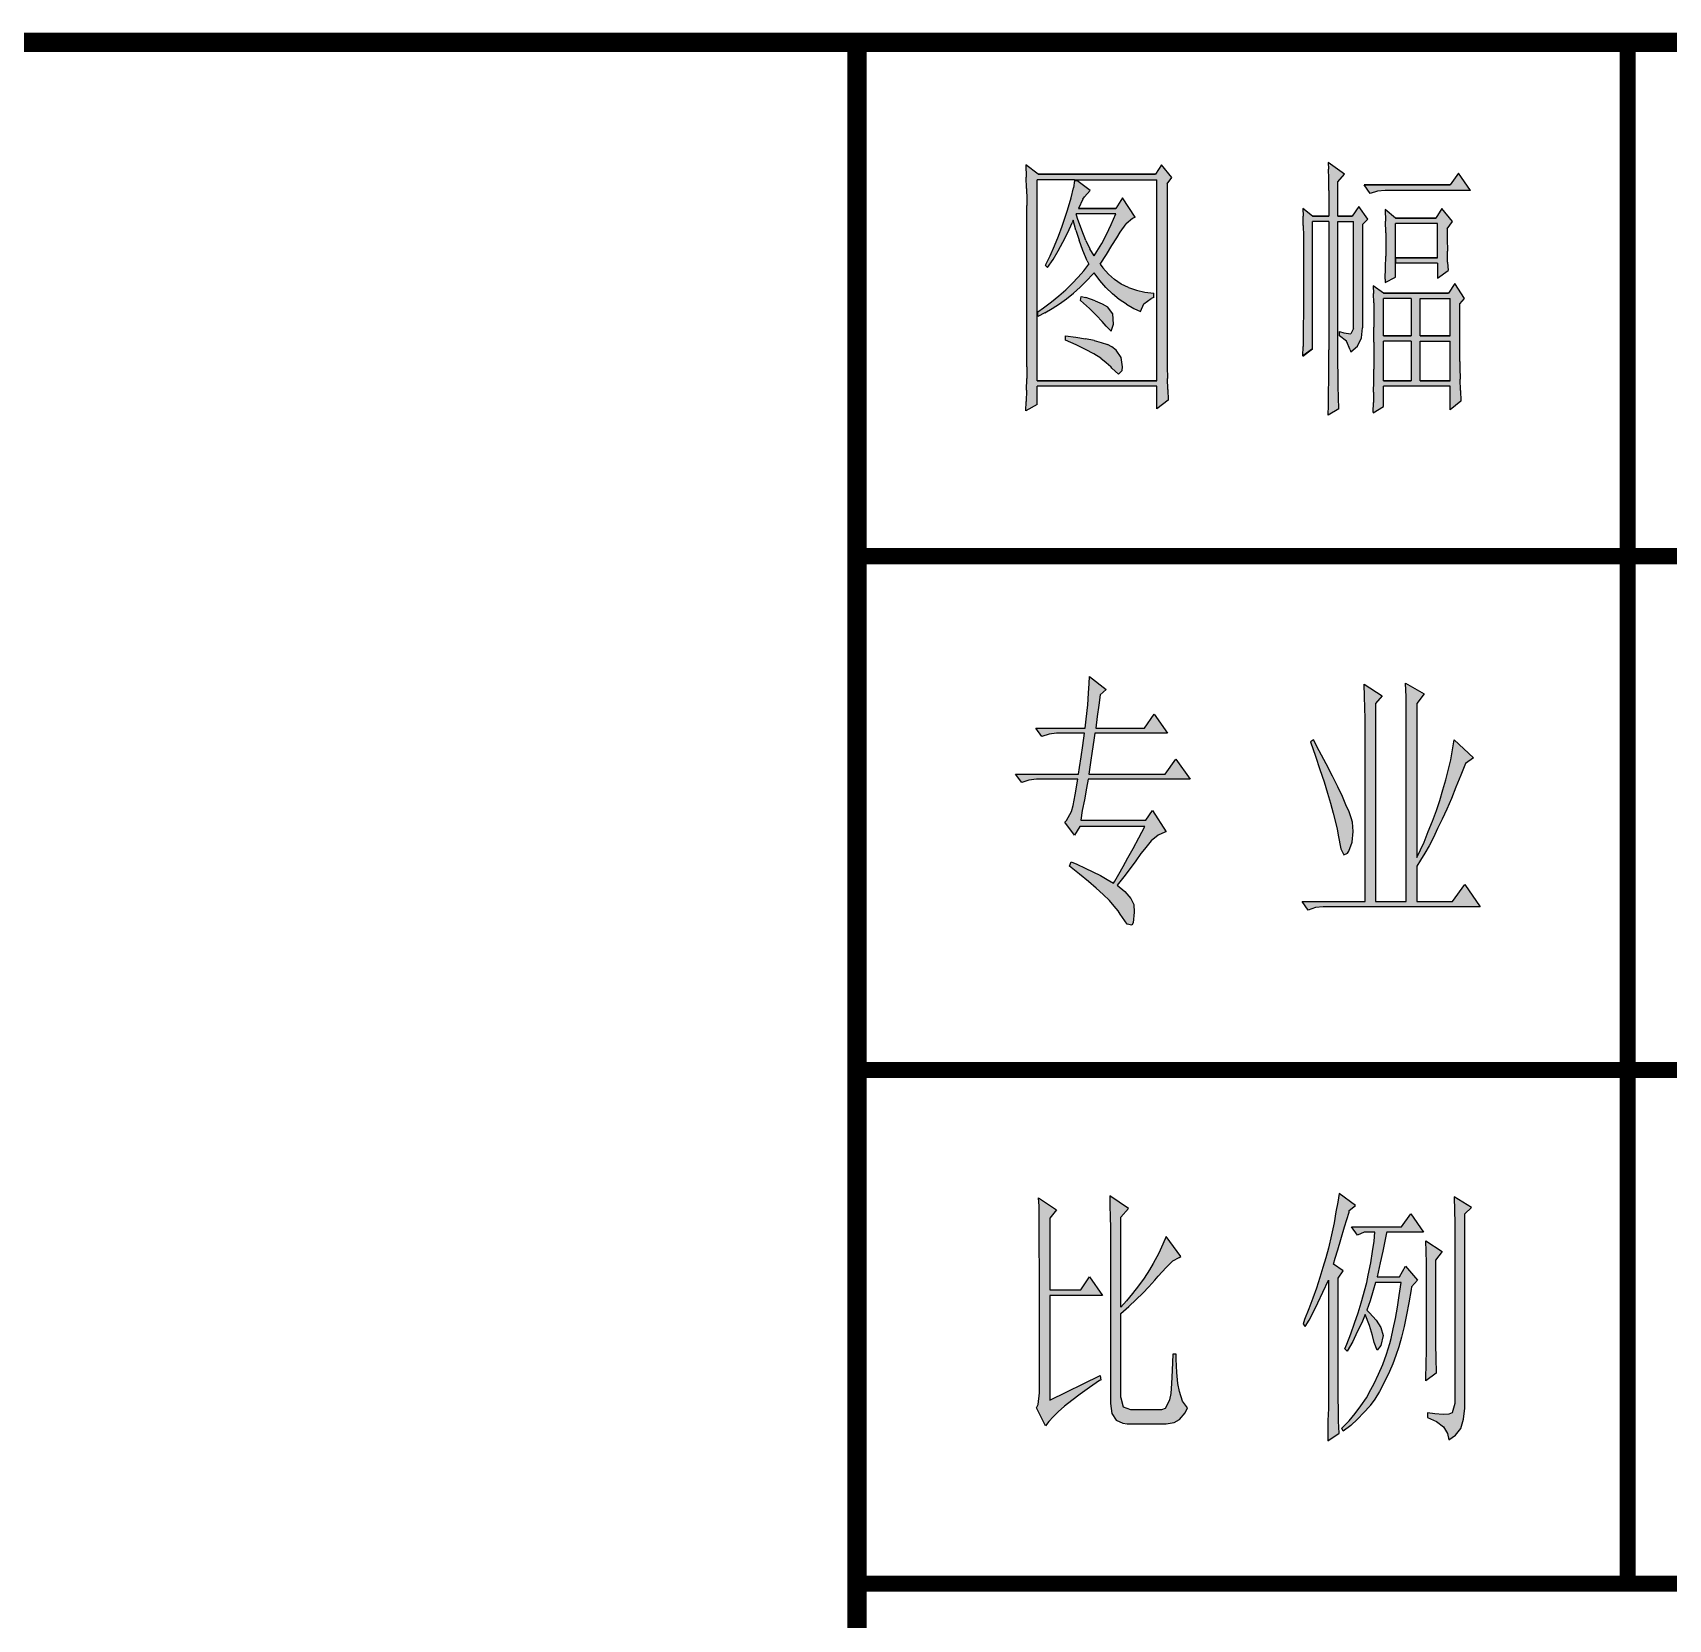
# Model space of a CAD drawing. Extents: x 207383 to 323108, y -93974 to -64274.
# Drawn here: x 246891 to 248164, y -93101 to -91866 of the extents above; entities that cross this region are included whole.
import ezdxf

# ---------------------------------------------------------------- set-up
doc = ezdxf.new("R2010")
doc.units = 0
doc.layers.get('0').update_dxf_attribs({"linetype": 'CONTINUOUS'})
doc.layers.add('1', color=7, linetype='CONTINUOUS')

msp = doc.modelspace()

# ---------------------------------------------------------------- hatches: boundary and pattern name
at = {"layer": '1'}
h = msp.add_hatch(color=2, dxfattribs=at)
h.paths.add_polyline_path([(247774.2, -91983.7), (247777.8, -91978.7), (247769.6, -91968.7), (247764.9, -91976.2), (247673.5, -91976.2), (247664.1, -91968.7), (247664.4, -91978.3), (247664.6, -91987.3), (247664.7, -91995.8), (247664.7, -92000.4), (247664.7, -92126.2), (247664.7, -92135.2), (247664.5, -92144.2), (247664.3, -92153), (247664.1, -92160.4), (247672.8, -92155.4), (247672.8, -92141.2), (247766.1, -92141.2), (247766.1, -92158.7), (247774.8, -92152), (247774.5, -92143.8), (247774.3, -92135.1), (247774.2, -92125.7), (247774.2, -92122)])
h.paths.add_polyline_path([(247672.8, -91980.4), (247702, -91980.4), (247766.1, -91980.4), (247766.1, -92137), (247672.8, -92137), (247672.8, -92087)], flags=16)
h.paths.add_polyline_path([(247677.9, -92080.1), (247684.1, -92075.5), (247689.8, -92070.9), (247695.2, -92066.1), (247700.2, -92061.2), (247704.8, -92056.3), (247709.1, -92051.3), (247713.1, -92046.2), (247711.8, -92043.5), (247708.4, -92035.5), (247705.5, -92027.6), (247702.9, -92019.7), (247700.8, -92012), (247700, -92013.9), (247696.6, -92021.6), (247692.9, -92028.9), (247689.1, -92035.9), (247685.2, -92042.5), (247681, -92048.7), (247679.2, -92047.1), (247679.3, -92046.9), (247682.9, -92039.6), (247686.3, -92032), (247689.4, -92024.4), (247692.3, -92016.6), (247695, -92008.7), (247696.4, -92004.2), (247699.3, -91994.6), (247701.1, -91986.6), (247701.9, -91980.9), (247703.8, -91980.9), (247714.2, -91988.7), (247709.6, -91993.7), (247708.3, -91995.6), (247704.9, -92002.9), (247734, -92002.9), (247739.3, -91994.5), (247749.2, -92009.6), (247747.2, -92010.5), (247742.2, -92014.7), (247737.5, -92021.2), (247735, -92025.6), (247731.1, -92031.7), (247726.8, -92038.6), (247721.8, -92046.2), (247724, -92049.1), (247728.3, -92053.9), (247733.1, -92058.1), (247738.3, -92061.6), (247744, -92064.4), (247750.2, -92066.5), (247756.7, -92067.9), (247763.8, -92068.7), (247763.8, -92072), (247761.5, -92073), (247755.8, -92077.1), (247753.3, -92082.9), (247748, -92080.6), (247742.3, -92077.3), (247736.8, -92073.6), (247731.5, -92069.2), (247726.4, -92064.3), (247721.7, -92058.9), (247717.2, -92052.9), (247716.3, -92053.9), (247711.3, -92059.1), (247706.3, -92064.1), (247701.1, -92068.7), (247695.7, -92073.1), (247690.2, -92077), (247684.5, -92080.7), (247678.8, -92084), (247673.3, -92086.8), (247673.3, -92083.3)], flags=0)
h.paths.add_polyline_path([(247706.6, -92074.5), (247707.2, -92071.2), (247710.8, -92072.2), (247717.9, -92074.7), (247723.5, -92077.1), (247727.6, -92079.5), (247731.7, -92084.8), (247732.3, -92092.9), (247730.4, -92098.2), (247726.5, -92094.5), (247723.5, -92090.7), (247719.1, -92086), (247713.5, -92080.6)], flags=0)
h.paths.add_polyline_path([(247695, -92102), (247702.9, -92103.1), (247710.5, -92104.4), (247717.2, -92105.7), (247722.8, -92107.2), (247727.5, -92108.7), (247731.1, -92110.4), (247734.3, -92113), (247738.3, -92118.9), (247739.3, -92126.2), (247739, -92129), (247736.3, -92131.8), (247731.1, -92127.1), (247730.1, -92125.8), (247726.7, -92122.7), (247722.3, -92119.4), (247716.9, -92116), (247710.6, -92112.5), (247703.3, -92109), (247695, -92105.4)], flags=0)
h.paths.add_polyline_path([(247717.2, -92039.6), (247713.9, -92034.3), (247710.7, -92027.7), (247707.5, -92019.7), (247704.2, -92010.5), (247703.2, -92007), (247734, -92007), (247730.4, -92015.4), (247726.8, -92023.1), (247723.1, -92030), (247719.4, -92036.3)], flags=0)
h = msp.add_hatch(color=2, dxfattribs=at)
h.paths.add_polyline_path([(247907.1, -91982), (247912.3, -91976.2), (247899.5, -91967), (247899.7, -91972.3), (247899.9, -91979.5), (247900, -91988.7), (247900.1, -91999.9), (247900.1, -92008.7), (247887.3, -92008.7), (247879.7, -92002.9), (247879.9, -92008.8), (247880, -92016), (247880.2, -92024.3), (247880.3, -92033.8), (247880.3, -92044.6), (247880.3, -92055.4), (247880.3, -92065.8), (247880.3, -92075.7), (247880.2, -92085.1), (247880.1, -92094), (247880, -92102.4), (247879.9, -92110.3), (247879.7, -92117.6), (247887.3, -92112), (247887.3, -92012.9), (247900.1, -92012.9), (247900.1, -92112.9), (247900.1, -92120), (247900, -92127.8), (247899.9, -92136.4), (247899.8, -92145.8), (247899.7, -92155.9), (247899.5, -92163.7), (247907.7, -92158.7), (247907.5, -92150), (247907.3, -92141.1), (247907.2, -92132.2), (247907.1, -92123.3), (247907.1, -92116.2), (247907.1, -92012.9), (247919.3, -92012.9), (247919.3, -92096.2), (247917, -92100.4), (247911.7, -92099.5), (247908.3, -92098.7), (247908.3, -92102), (247913.8, -92106.2), (247916.7, -92112.8), (247917, -92114.5), (247922.4, -92109.9), (247925.5, -92103.5), (247926.3, -92095.6), (247926.3, -92015.4), (247930.4, -92011.2), (247923.4, -92001.2), (247918.2, -92008.7), (247907.1, -92008.7)])
h.paths.add_polyline_path([(248000.9, -91975.4), (247994.5, -91984.5), (247927.5, -91984.5), (247932.2, -91991.2), (247938, -91989.3), (247943.8, -91988.7), (248010.2, -91988.7)])
h.paths.add_polyline_path([(247952, -92014.5), (247984.6, -92014.5), (247984.6, -92041.2), (247952, -92041.2), (247952, -92045.4), (247984.6, -92045.4), (247984.6, -92057), (247992.8, -92051.2), (247992.5, -92044.5), (247992.3, -92036.1), (247992.2, -92026.1), (247992.2, -92018.7), (247996.2, -92012.9), (247988.1, -92002.9), (247983.4, -92010.4), (247952, -92010.4), (247943.8, -92003.7), (247944.1, -92012.8), (247944.3, -92021.7), (247944.4, -92030.4), (247944.4, -92031.2), (247944.4, -92039.9), (247944.2, -92048.8), (247943.9, -92057.8), (247943.8, -92060.4), (247952, -92056.2), (247952, -92045.4), (247952, -92041.2)])
h.paths.add_polyline_path([(248002.1, -92077), (248005.6, -92072.8), (247998, -92061.2), (247993.3, -92068.7), (247942.6, -92068.7), (247934.5, -92062.9), (247934.7, -92068.9), (247934.9, -92076.3), (247935, -92085.1), (247935, -92095.3), (247935.1, -92107), (247935.1, -92107.9), (247935.1, -92118.3), (247935, -92128), (247934.9, -92137.2), (247934.8, -92145.8), (247934.7, -92153.9), (247934.5, -92161.4), (247934.5, -92162), (247942.6, -92157.1), (247942.6, -92141.2), (247994.5, -92141.2), (247994.5, -92159.5), (248002.7, -92152.9), (248002.4, -92144.5), (248002.2, -92135.7), (248002.1, -92126.5), (248002.1, -92122)])
h.paths.add_polyline_path([(247942.6, -92072.8), (247964.2, -92072.8), (247964.2, -92102), (247942.6, -92102)], flags=16)
h.paths.add_polyline_path([(247942.6, -92106.2), (247964.2, -92106.2), (247964.2, -92137), (247942.6, -92137)], flags=16)
h.paths.add_polyline_path([(247971.2, -92072.8), (247994.5, -92072.8), (247994.5, -92102), (247971.2, -92102)], flags=16)
h.paths.add_polyline_path([(247971.2, -92106.2), (247994.5, -92106.2), (247994.5, -92137), (247971.2, -92137)], flags=16)
h = msp.add_hatch(color=2, dxfattribs=at)
h.paths.add_polyline_path([(247709.6, -92463.3), (247711.3, -92454.1), (247712.5, -92447.2), (247791.9, -92447.2), (247780.8, -92431.6), (247772.5, -92443.2), (247713.2, -92443.2), (247714.4, -92434.2), (247715.8, -92425.4), (247717, -92416.8), (247717.7, -92411.4), (247774.4, -92411.4), (247763.9, -92396.5), (247756.3, -92407.4), (247718.4, -92407.4), (247719.6, -92398.3), (247720.8, -92389.6), (247721.9, -92381.5), (247726.5, -92377.2), (247713.6, -92367.3), (247713.4, -92372.7), (247712.9, -92380.1), (247712.2, -92389.3), (247711, -92400.5), (247710.1, -92407.4), (247671.7, -92407.4), (247676.4, -92414), (247682.1, -92412.1), (247688, -92411.4), (247709.6, -92411.4), (247708.4, -92420.9), (247707, -92429.7), (247705.8, -92438), (247704.9, -92443.2), (247656, -92443.2), (247660.8, -92449.8), (247666.4, -92447.9), (247672.4, -92447.2), (247704.4, -92447.2), (247702.5, -92459.3), (247700.8, -92467.6), (247699.7, -92472.3), (247695.6, -92479.2), (247694.4, -92480.6), (247702, -92490.6), (247706.1, -92484), (247756.8, -92484), (247752.1, -92492.7), (247747.6, -92501), (247743.5, -92508.4), (247739.7, -92515), (247736.4, -92521.2), (247733.3, -92526.4), (247732.4, -92528.1), (247727.4, -92525.2), (247722.2, -92522.2), (247710.3, -92516.5), (247703.7, -92513.4), (247699.2, -92511.5), (247698, -92514.8), (247705.8, -92521), (247712.7, -92526.7), (247718.9, -92531.9), (247724.3, -92536.9), (247729.1, -92541.6), (247732.9, -92545.9), (247735.9, -92549.7), (247737.6, -92552.3), (247742.8, -92559.9), (247746.6, -92560.8), (247747.6, -92558.9), (247748.5, -92550.6), (247748, -92544.7), (247745.9, -92539.9), (247741.2, -92534.5), (247735.2, -92529.7), (247740.4, -92523.1), (247745.2, -92516.7), (247749.7, -92510.8), (247753.7, -92505.1), (247756.3, -92501.5), (247761.6, -92495.1), (247767, -92490.8), (247772.2, -92488.5), (247773.2, -92488.2), (247762.7, -92471.4), (247757.5, -92479), (247706.8, -92479), (247708, -92471.6)])
h.paths.add_polyline_path([(247917.4, -92477.1), (247915.7, -92472.6), (247913.3, -92467.1), (247910.5, -92460.7), (247906.9, -92453.1), (247902.9, -92444.8), (247897.9, -92435.3), (247892.5, -92425.1), (247888, -92416.4), (247885.6, -92418), (247889.6, -92429.2), (247892.9, -92439.6), (247896.3, -92449.1), (247898.9, -92457.9), (247901.2, -92465.9), (247903.4, -92473.5), (247906.5, -92485.9), (247907.2, -92490.6), (247909.3, -92501.3), (247911.7, -92506), (247914.5, -92504.6), (247915.5, -92503.2), (247918.1, -92496.1), (247919, -92487.8), (247918.3, -92480.6)], flags=17)
h.paths.add_polyline_path([(247968.4, -92388.2), (247974.3, -92380.6), (247959.6, -92372.3), (247960.1, -92382.9), (247960.1, -92392.2), (247960.3, -92400), (247960.3, -92542.3), (247936.3, -92542.3), (247936.3, -92388.2), (247941.6, -92382.2), (247927.6, -92373.2), (247927.8, -92382.7), (247928, -92391.7), (247928.3, -92400), (247928.3, -92542.3), (247879.2, -92542.3), (247883.9, -92549), (247889.6, -92547.1), (247895.6, -92546.6), (248017.9, -92546.6), (248005.8, -92529), (247996.3, -92542.3), (247968.4, -92542.3), (247968.4, -92514.8), (247971.4, -92510.1), (247974.8, -92504.6), (247978.1, -92498.9), (247981.4, -92492.5), (247984.7, -92485.6), (247988.3, -92478.3), (247991.8, -92470.4), (247995.4, -92462.1), (247999, -92453.4), (248002.8, -92443.9), (248006.3, -92434.9), (248012.7, -92430.6), (247997.5, -92416.4), (247996.3, -92424.2), (247994.9, -92432), (247991.1, -92447.7), (247988.8, -92455.5), (247986.4, -92463.6), (247983.8, -92471.6), (247980.7, -92479.7), (247977.4, -92487.8), (247974.1, -92496.1), (247968.4, -92508.2)])
h = msp.add_hatch(color=2, dxfattribs=at)
h.paths.add_polyline_path([(247694.2, -92935.3), (247699.9, -92930.8), (247706.3, -92925.8), (247713.6, -92920.8), (247721.5, -92915.4), (247722.4, -92914.9), (247721.9, -92911.3), (247682.8, -92930.6), (247682.8, -92849), (247723.6, -92849), (247713.6, -92834.7), (247706.8, -92844.7), (247682.8, -92844.7), (247682.8, -92789), (247688, -92782.3), (247674, -92773.1), (247674.3, -92779.5), (247674.3, -92786.8), (247674.5, -92794.9), (247674.5, -92814.3), (247674.7, -92825.7), (247674.7, -92924.9), (247673.6, -92933.9), (247672.4, -92936.5), (247679.3, -92950.7), (247681.9, -92947.2), (247685.2, -92943.6), (247689.2, -92939.6)])
h.paths.add_polyline_path([(247788.1, -92940.5), (247790, -92936.5), (247786, -92931.3), (247783.6, -92923.9), (247782.4, -92917.5), (247781.7, -92909), (247781.2, -92898.8), (247781.2, -92894.7), (247778.4, -92894.7), (247777.9, -92907.6), (247777.4, -92917.5), (247777, -92925.3), (247776, -92930.3), (247776, -92930.6), (247772.5, -92937.2), (247769.6, -92938.1), (247745.7, -92938.1), (247740.2, -92936), (247738.3, -92929.1), (247738.1, -92928.2), (247738.1, -92863.2), (247744.2, -92857.7), (247749.9, -92852.3), (247755.1, -92847.3), (247759.9, -92842.3), (247764.4, -92837.3), (247767.2, -92834), (247773.2, -92827.2), (247778.6, -92822.2), (247783.4, -92819.6), (247784.8, -92818.8), (247773.2, -92803.2), (247770.8, -92809.1), (247767.5, -92816.2), (247763.2, -92824.1), (247760.4, -92829), (247756.1, -92835.5), (247751.8, -92841.6), (247747.1, -92847.5), (247742.3, -92853.2), (247738.1, -92858.2), (247738.1, -92788), (247744, -92781.4), (247729.5, -92771.4), (247729.5, -92779.2), (247729.8, -92787.5), (247730, -92796.6), (247730, -92933.2), (247731, -92941), (247734.3, -92946.2), (247739.5, -92948.6), (247742.8, -92949.1), (247773.2, -92949.1), (247779.6, -92947.9), (247783.6, -92945.7)])
h.paths.add_polyline_path([(247907.2, -92929.4), (247907.2, -92835.7), (247911.2, -92829.8), (247903.6, -92824.8), (247905, -92820), (247906.9, -92813.6), (247909.3, -92805.6), (247912.2, -92795.6), (247915.7, -92784.2), (247915.9, -92783), (247920.7, -92779), (247907.9, -92769.8), (247906.9, -92776.4), (247905.5, -92784), (247904.1, -92792.5), (247902, -92802), (247899.6, -92812.2), (247897.7, -92819.8), (247895.3, -92827.4), (247892.9, -92835.2), (247890.3, -92843.3), (247887.5, -92851.3), (247884.4, -92859.6), (247881.1, -92867.9), (247879.9, -92871.5), (247881.6, -92873.2), (247884.6, -92868.2), (247887.7, -92862.3), (247891.5, -92854.9), (247895.3, -92846.6), (247899.6, -92837.3), (247899.6, -92937), (247899.3, -92946.4), (247899.1, -92957.4), (247899.1, -92962.3), (247907.9, -92956.4), (247907.4, -92946.9), (247907.4, -92937.9)])
h.paths.add_polyline_path([(247945, -92799.9), (247973.6, -92799.9), (247963.9, -92785.6), (247956.7, -92795.6), (247917.6, -92795.6), (247922.4, -92802.2), (247927.6, -92799.9), (247935.9, -92799.9), (247935.2, -92806.8), (247934, -92814.8), (247932.6, -92823.6), (247930.7, -92833.3), (247929.5, -92839), (247925.2, -92854.7), (247922.8, -92862.7), (247920, -92870.6), (247917.1, -92878.9), (247914.1, -92886.9), (247912.4, -92890.7), (247914.3, -92892.4), (247918.6, -92884.8), (247922.1, -92877.4), (247925.7, -92870.3), (247928.3, -92863.9), (247931.6, -92872.5), (247934, -92880.3), (247935.2, -92885.7), (247937.5, -92891.7), (247940.4, -92888.1), (247942.3, -92880.3), (247940.4, -92873.9), (247936.8, -92868.4), (247931.6, -92862.7), (247929.5, -92860.6), (247932.1, -92853.2), (247934.4, -92845.2), (247936.3, -92839), (247956.3, -92839), (247954.8, -92849), (247953.4, -92858.2), (247951.8, -92867), (247950.1, -92875.1), (247948.4, -92882.6), (247947.5, -92886.4), (247944.9, -92894.7), (247942, -92902.8), (247938.7, -92910.4), (247935.4, -92917.5), (247932.8, -92922.3), (247929.2, -92928.9), (247925, -92935.1), (247920.5, -92941), (247915.7, -92946.7), (247910, -92952.4), (247911.2, -92954.7), (247917.1, -92950.2), (247922.4, -92945.5), (247927.3, -92940.3), (247931.8, -92935.3), (247932.3, -92934.8), (247935.9, -92929.8), (247939.4, -92923.9), (247943.2, -92916.8), (247947.3, -92908.3), (247949.9, -92902.3), (247952.2, -92895.9), (247954.4, -92889.1), (247956.5, -92881.5), (247958.6, -92873.2), (247960.5, -92864.1), (247962.2, -92854.7), (247964.1, -92844.5), (247964.3, -92842.3), (247969.1, -92837.3), (247959.6, -92826.4), (247955.1, -92834.7), (247937.5, -92834.7), (247939.9, -92823.8), (247942, -92814.6), (247943.7, -92806.8)])
h.paths.add_polyline_path([(247983.1, -92821.5), (247988.3, -92814.8), (247975.5, -92806.5), (247975.7, -92814.8), (247976, -92823.6), (247976, -92892.1), (247975.7, -92902.1), (247975.5, -92914), (247975.5, -92915.6), (247983.5, -92909.7), (247983.3, -92897.6), (247983.1, -92887.6)])
h.paths.add_polyline_path([(248005.8, -92785.6), (248011.1, -92780.7), (247997.5, -92772.4), (247997.8, -92783), (247998, -92792.5), (247998, -92801.1), (247998.2, -92808.4), (247998.2, -92933.2), (247996.1, -92940.5), (247993.5, -92941.5), (247989, -92941.7), (247982.6, -92941.2), (247976.7, -92940.5), (247976.7, -92944.1), (247983.8, -92947.2), (247989.2, -92951.4), (247992.3, -92956.6), (247993.5, -92961.4), (247998.7, -92957.8), (248002.8, -92952.6), (248004.9, -92945.5), (248005.8, -92936.7)])

# ---------------------------------------------------------------- linework, layer by layer
at = {"color": 2}
for p, q in [((247673.5, -91976.2), (247664.1, -91968.7)), ((247664.1, -91968.7), (247664.4, -91978.3)), ((247764.9, -91976.2), (247673.5, -91976.2)), ((247764.9, -91976.2), (247673.5, -91976.2)), ((247673.5, -91976.2), (247764.9, -91976.2)), ((247673.5, -91976.2), (247673.5, -91976.2)), ((247769.6, -91968.7), (247764.9, -91976.2)), ((247777.8, -91978.7), (247769.6, -91968.7)), ((247912.3, -91976.2), (247899.5, -91967)), ((247899.5, -91967), (247899.7, -91972.3)), ((247899.9, -91979.5), (247899.7, -91972.3)), ((247907.1, -91982), (247912.3, -91976.2)), ((248000.9, -91975.4), (247994.5, -91984.5)), ((248010.2, -91988.7), (248000.9, -91975.4)), ((247664.6, -91987.3), (247664.4, -91978.3)), ((247664.6, -91987.3), (247664.7, -91995.8)), ((247672.8, -92087), (247672.8, -91980.4)), ((247702, -91980.4), (247672.8, -91980.4)), ((247699.3, -91994.6), (247701.1, -91986.6)), ((247701.9, -91980.9), (247701.1, -91986.6)), ((247701.9, -91980.9), (247703.8, -91980.9)), ((247702, -91980.4), (247766.1, -91980.4)), ((247714.2, -91988.7), (247703.8, -91980.9)), ((247714.2, -91988.7), (247709.6, -91993.7)), ((247766.1, -92137), (247766.1, -91980.4)), ((247774.2, -91983.7), (247777.8, -91978.7)), ((247774.2, -91983.7), (247774.2, -92122)), ((247900, -91988.7), (247899.9, -91979.5)), ((247900, -91988.7), (247900.1, -91999.9)), ((247907.1, -92008.7), (247907.1, -91982)), ((247932.2, -91991.2), (247927.5, -91984.5)), ((247994.5, -91984.5), (247927.5, -91984.5)), ((247994.5, -91984.5), (247927.5, -91984.5)), ((247927.5, -91984.5), (247994.5, -91984.5)), ((247927.5, -91984.5), (247927.5, -91984.5)), ((247938, -91989.3), (247932.2, -91991.2)), ((247943.8, -91988.7), (247938, -91989.3)), ((248010.2, -91988.7), (247943.8, -91988.7)), ((247664.7, -91995.8), (247664.7, -92000.4)), ((247664.7, -92126.2), (247664.7, -92000.4)), ((247696.4, -92004.2), (247699.3, -91994.6)), ((247708.3, -91995.6), (247704.9, -92002.9)), ((247708.3, -91995.6), (247709.6, -91993.7)), ((247739.3, -91994.5), (247734, -92002.9)), ((247749.2, -92009.6), (247739.3, -91994.5)), ((247900.1, -91999.9), (247900.1, -92008.7)), ((247923.4, -92001.2), (247918.2, -92008.7)), ((247930.4, -92011.2), (247923.4, -92001.2)), ((247692.3, -92016.6), (247695, -92008.7)), ((247695, -92008.7), (247696.4, -92004.2)), ((247696.6, -92021.6), (247700, -92013.9)), ((247700.8, -92012), (247700, -92013.9)), ((247702.9, -92019.7), (247700.8, -92012)), ((247734, -92007), (247703.2, -92007)), ((247704.2, -92010.5), (247703.2, -92007)), ((247707.5, -92019.7), (247704.2, -92010.5)), ((247734, -92002.9), (247704.9, -92002.9)), ((247734, -92002.9), (247704.9, -92002.9)), ((247704.9, -92002.9), (247734, -92002.9)), ((247704.9, -92002.9), (247704.9, -92002.9)), ((247730.4, -92015.4), (247734, -92007)), ((247737.5, -92021.2), (247742.2, -92014.7)), ((247747.2, -92010.5), (247742.2, -92014.7)), ((247749.2, -92009.6), (247747.2, -92010.5)), ((247879.7, -92002.9), (247879.9, -92008.8)), ((247887.3, -92008.7), (247879.7, -92002.9)), ((247880, -92016), (247879.9, -92008.8)), ((247900.1, -92008.7), (247887.3, -92008.7)), ((247900.1, -92008.7), (247887.3, -92008.7)), ((247887.3, -92008.7), (247900.1, -92008.7)), ((247887.3, -92008.7), (247887.3, -92008.7)), ((247900.1, -92012.9), (247887.3, -92012.9)), ((247887.3, -92112), (247887.3, -92012.9)), ((247900.1, -92012.9), (247900.1, -92112.9)), ((247907.1, -92008.7), (247918.2, -92008.7)), ((247918.2, -92008.7), (247907.1, -92008.7)), ((247918.2, -92008.7), (247907.1, -92008.7)), ((247907.1, -92116.2), (247907.1, -92012.9)), ((247907.1, -92012.9), (247919.3, -92012.9)), ((247919.3, -92096.2), (247919.3, -92012.9)), ((247926.3, -92015.4), (247930.4, -92011.2)), ((247943.8, -92003.7), (247944.1, -92012.8)), ((247952, -92010.4), (247943.8, -92003.7)), ((247944.3, -92021.7), (247944.1, -92012.8)), ((247983.4, -92010.4), (247952, -92010.4)), ((247983.4, -92010.4), (247952, -92010.4)), ((247952, -92010.4), (247983.4, -92010.4)), ((247952, -92010.4), (247952, -92010.4)), ((247984.6, -92014.5), (247952, -92014.5)), ((247952, -92041.2), (247952, -92014.5)), ((247988.1, -92002.9), (247983.4, -92010.4)), ((247984.6, -92041.2), (247984.6, -92014.5)), ((247996.2, -92012.9), (247988.1, -92002.9)), ((247992.2, -92018.7), (247996.2, -92012.9)), ((247686.3, -92032), (247689.4, -92024.4)), ((247689.4, -92024.4), (247692.3, -92016.6)), ((247692.9, -92028.9), (247696.6, -92021.6)), ((247702.9, -92019.7), (247705.5, -92027.6)), ((247708.4, -92035.5), (247705.5, -92027.6)), ((247710.7, -92027.7), (247707.5, -92019.7)), ((247710.7, -92027.7), (247713.9, -92034.3)), ((247723.1, -92030), (247726.8, -92023.1)), ((247726.8, -92023.1), (247730.4, -92015.4)), ((247731.1, -92031.7), (247735, -92025.6)), ((247735, -92025.6), (247737.5, -92021.2)), ((247880, -92016), (247880.2, -92024.3)), ((247880.2, -92024.3), (247880.3, -92033.8)), ((247926.3, -92015.4), (247926.3, -92095.4)), ((247944.3, -92021.7), (247944.4, -92030.4)), ((247992.2, -92018.7), (247992.2, -92026.1)), ((247992.2, -92026.1), (247992.3, -92036.1)), ((247679.3, -92046.9), (247682.9, -92039.6)), ((247682.9, -92039.6), (247686.3, -92032)), ((247685.2, -92042.5), (247689.1, -92035.9)), ((247689.1, -92035.9), (247692.9, -92028.9)), ((247711.8, -92043.5), (247708.4, -92035.5)), ((247717.2, -92039.6), (247713.9, -92034.3)), ((247717.2, -92039.6), (247719.4, -92036.3)), ((247719.4, -92036.3), (247723.1, -92030)), ((247721.8, -92046.2), (247726.8, -92038.6)), ((247726.8, -92038.6), (247731.1, -92031.7)), ((247880.3, -92033.8), (247880.3, -92044.6)), ((247944.2, -92048.8), (247944.4, -92039.9)), ((247944.4, -92030.4), (247944.4, -92031.2)), ((247944.4, -92031.2), (247944.4, -92039.9)), ((247992.5, -92044.5), (247992.3, -92036.1)), ((247679.3, -92046.9), (247679.2, -92047.1)), ((247679.2, -92047.1), (247681, -92048.7)), ((247681, -92048.7), (247685.2, -92042.5)), ((247704.8, -92056.3), (247709.1, -92051.3)), ((247709.1, -92051.3), (247713.1, -92046.2)), ((247711.8, -92043.5), (247713.1, -92046.2)), ((247717.2, -92052.9), (247716.3, -92053.9)), ((247721.7, -92058.9), (247717.2, -92052.9)), ((247721.8, -92046.2), (247724, -92049.1)), ((247728.3, -92053.9), (247724, -92049.1)), ((247880.3, -92044.6), (247880.3, -92055.4)), ((247943.9, -92057.8), (247944.2, -92048.8)), ((247952, -92041.2), (247952, -92045.4)), ((247952, -92045.4), (247952, -92041.2)), ((247984.6, -92041.2), (247952, -92041.2)), ((247984.6, -92041.2), (247952, -92041.2)), ((247952, -92041.2), (247984.6, -92041.2)), ((247952, -92041.2), (247952, -92041.2)), ((247984.6, -92045.4), (247952, -92045.4)), ((247952, -92056.2), (247952, -92045.4)), ((247984.6, -92045.4), (247984.6, -92057)), ((247984.6, -92057), (247992.8, -92051.2)), ((247992.5, -92044.5), (247992.8, -92051.2)), ((247689.8, -92070.9), (247695.2, -92066.1)), ((247695.2, -92066.1), (247700.2, -92061.2)), ((247700.2, -92061.2), (247704.8, -92056.3)), ((247701.1, -92068.7), (247706.3, -92064.1)), ((247706.3, -92064.1), (247711.3, -92059.1)), ((247711.3, -92059.1), (247716.3, -92053.9)), ((247726.4, -92064.3), (247721.7, -92058.9)), ((247731.5, -92069.2), (247726.4, -92064.3)), ((247728.3, -92053.9), (247733.1, -92058.1)), ((247738.3, -92061.6), (247733.1, -92058.1)), ((247744, -92064.4), (247738.3, -92061.6)), ((247744, -92064.4), (247750.2, -92066.5)), ((247880.3, -92055.4), (247880.3, -92065.8)), ((247880.3, -92065.8), (247880.3, -92075.7)), ((247934.5, -92062.9), (247934.7, -92068.9)), ((247942.6, -92068.7), (247934.5, -92062.9)), ((247943.8, -92060.4), (247952, -92056.2)), ((247943.9, -92057.8), (247943.8, -92060.4)), ((247998, -92061.2), (247993.3, -92068.7)), ((248005.6, -92072.8), (247998, -92061.2)), ((247677.9, -92080.1), (247684.1, -92075.5)), ((247684.1, -92075.5), (247689.8, -92070.9)), ((247684.5, -92080.7), (247690.2, -92077)), ((247690.2, -92077), (247695.7, -92073.1)), ((247695.7, -92073.1), (247701.1, -92068.7)), ((247706.6, -92074.5), (247707.2, -92071.2)), ((247713.5, -92080.6), (247706.6, -92074.5)), ((247707.2, -92071.2), (247710.8, -92072.2)), ((247717.9, -92074.7), (247710.8, -92072.2)), ((247717.9, -92074.7), (247723.5, -92077.1)), ((247723.5, -92077.1), (247727.6, -92079.5)), ((247736.8, -92073.6), (247731.5, -92069.2)), ((247742.3, -92077.3), (247736.8, -92073.6)), ((247742.3, -92077.3), (247748, -92080.6)), ((247750.2, -92066.5), (247756.7, -92067.9)), ((247753.3, -92082.9), (247755.8, -92077.1)), ((247755.8, -92077.1), (247761.5, -92073)), ((247756.7, -92067.9), (247763.8, -92068.7)), ((247763.8, -92072), (247761.5, -92073)), ((247763.8, -92072), (247763.8, -92068.7)), ((247880.3, -92075.7), (247880.2, -92085.1)), ((247934.9, -92076.3), (247934.7, -92068.9)), ((247934.9, -92076.3), (247935, -92085.1)), ((247993.3, -92068.7), (247942.6, -92068.7)), ((247993.3, -92068.7), (247942.6, -92068.7)), ((247942.6, -92068.7), (247993.3, -92068.7)), ((247942.6, -92068.7), (247942.6, -92068.7)), ((247964.2, -92072.8), (247942.6, -92072.8)), ((247942.6, -92102), (247942.6, -92072.8)), ((247964.2, -92072.8), (247964.2, -92102)), ((247971.2, -92072.8), (247994.5, -92072.8)), ((247971.2, -92102), (247971.2, -92072.8)), ((247994.5, -92102), (247994.5, -92072.8)), ((248002.1, -92077), (248005.6, -92072.8)), ((248002.1, -92122), (248002.1, -92077)), ((247672.8, -92137), (247672.8, -92087)), ((247673.3, -92083.3), (247677.9, -92080.1)), ((247673.3, -92086.8), (247673.3, -92083.3)), ((247678.8, -92084), (247673.3, -92086.8)), ((247678.8, -92084), (247684.5, -92080.7)), ((247719.1, -92086), (247713.5, -92080.6)), ((247719.1, -92086), (247723.5, -92090.7)), ((247726.5, -92094.5), (247723.5, -92090.7)), ((247731.7, -92084.8), (247727.6, -92079.5)), ((247732.3, -92092.9), (247731.7, -92084.8)), ((247748, -92080.6), (247753.3, -92082.9)), ((247880.2, -92085.1), (247880.1, -92094)), ((247935, -92085.1), (247935, -92095.3)), ((247695, -92105.4), (247695, -92102)), ((247695, -92102), (247702.9, -92103.1)), ((247702.9, -92103.1), (247710.5, -92104.4)), ((247726.5, -92094.5), (247730.4, -92098.2)), ((247730.4, -92098.2), (247732.3, -92092.9)), ((247880, -92102.4), (247879.9, -92110.3)), ((247880.1, -92094), (247880, -92102.4)), ((247908.3, -92102), (247908.3, -92098.7)), ((247908.3, -92098.7), (247911.7, -92099.5)), ((247913.8, -92106.2), (247908.3, -92102)), ((247911.7, -92099.5), (247917, -92100.4)), ((247919.3, -92096.2), (247917, -92100.4)), ((247922.4, -92109.9), (247925.5, -92103.5)), ((247925.5, -92103.5), (247926.3, -92095.6)), ((247926.3, -92095.4), (247926.3, -92095.6)), ((247935.1, -92107), (247935, -92095.3)), ((247964.2, -92102), (247942.6, -92102)), ((247964.2, -92102), (247942.6, -92102)), ((247942.6, -92102), (247964.2, -92102)), ((247942.6, -92102), (247942.6, -92102)), ((247971.2, -92102), (247994.5, -92102)), ((247994.5, -92102), (247971.2, -92102)), ((247994.5, -92102), (247971.2, -92102)), ((247703.3, -92109), (247695, -92105.4)), ((247710.6, -92112.5), (247703.3, -92109)), ((247717.2, -92105.7), (247710.5, -92104.4)), ((247716.9, -92116), (247710.6, -92112.5)), ((247722.3, -92119.4), (247716.9, -92116)), ((247717.2, -92105.7), (247722.8, -92107.2)), ((247722.8, -92107.2), (247727.5, -92108.7)), ((247731.1, -92110.4), (247727.5, -92108.7)), ((247734.3, -92113), (247731.1, -92110.4)), ((247738.3, -92118.9), (247734.3, -92113)), ((247879.7, -92117.6), (247879.9, -92110.3)), ((247887.3, -92112), (247879.7, -92117.6)), ((247879.7, -92117.9), (247887.3, -92112)), ((247887.3, -92112), (247879.7, -92117.6)), ((247900.1, -92120), (247900.1, -92112.9)), ((247907.1, -92123.3), (247907.1, -92116.2)), ((247916.7, -92112.8), (247913.8, -92106.2)), ((247916.7, -92112.8), (247917, -92114.5)), ((247917, -92114.5), (247922.4, -92109.9)), ((247935.1, -92107), (247935.1, -92107.9)), ((247935.1, -92107.9), (247935.1, -92118.3)), ((247942.6, -92137), (247942.6, -92106.2)), ((247964.2, -92106.2), (247942.6, -92106.2)), ((247964.2, -92106.2), (247964.2, -92137)), ((247971.2, -92137), (247971.2, -92106.2)), ((247971.2, -92106.2), (247994.5, -92106.2)), ((247994.5, -92137), (247994.5, -92106.2)), ((247664.7, -92126.2), (247664.7, -92135.2)), ((247722.3, -92119.4), (247726.7, -92122.7)), ((247726.7, -92122.7), (247730.1, -92125.8)), ((247731.1, -92127.1), (247730.1, -92125.8)), ((247736.3, -92131.8), (247731.1, -92127.1)), ((247739, -92129), (247736.3, -92131.8)), ((247739.3, -92126.2), (247738.3, -92118.9)), ((247739, -92129), (247739.3, -92126.2)), ((247774.2, -92122), (247774.2, -92125.7)), ((247774.2, -92125.7), (247774.3, -92135.1)), ((247879.7, -92117.6), (247879.7, -92117.9)), ((247899.9, -92136.4), (247900, -92127.8)), ((247900, -92127.8), (247900.1, -92120)), ((247907.2, -92132.2), (247907.1, -92123.3)), ((247934.9, -92137.2), (247935, -92128)), ((247935.1, -92118.3), (247935, -92128)), ((248002.1, -92122), (248002.1, -92126.5)), ((248002.1, -92126.5), (248002.2, -92135.7)), ((247664.5, -92144.2), (247664.7, -92135.2)), ((247766.1, -92137), (247672.8, -92137)), ((247766.1, -92137), (247672.8, -92137)), ((247672.8, -92137), (247766.1, -92137)), ((247672.8, -92137), (247672.8, -92137)), ((247766.1, -92141.2), (247672.8, -92141.2)), ((247672.8, -92155.4), (247672.8, -92141.2)), ((247766.1, -92158.7), (247766.1, -92141.2)), ((247774.5, -92143.8), (247774.3, -92135.1)), ((247899.8, -92145.8), (247899.9, -92136.4)), ((247907.3, -92141.1), (247907.2, -92132.2)), ((247907.5, -92150), (247907.3, -92141.1)), ((247934.8, -92145.8), (247934.9, -92137.2)), ((247964.2, -92137), (247942.6, -92137)), ((247964.2, -92137), (247942.6, -92137)), ((247942.6, -92137), (247964.2, -92137)), ((247942.6, -92137), (247942.6, -92137)), ((247994.5, -92141.2), (247942.6, -92141.2)), ((247942.6, -92157.1), (247942.6, -92141.2)), ((247971.2, -92137), (247994.5, -92137)), ((247994.5, -92137), (247971.2, -92137)), ((247994.5, -92137), (247971.2, -92137)), ((247994.5, -92159.5), (247994.5, -92141.2)), ((248002.4, -92144.5), (248002.2, -92135.7)), ((247664.1, -92160.4), (247664.3, -92153)), ((247664.5, -92144.2), (247664.3, -92153)), ((247774.8, -92152), (247766.1, -92158.7)), ((247774.5, -92143.8), (247774.8, -92152)), ((247899.7, -92155.9), (247899.8, -92145.8)), ((247907.7, -92158.7), (247907.5, -92150)), ((247934.5, -92161.4), (247934.7, -92153.9)), ((247934.8, -92145.8), (247934.7, -92153.9)), ((248002.7, -92152.9), (247994.5, -92159.5)), ((248002.4, -92144.5), (248002.7, -92152.9)), ((247672.8, -92155.4), (247664.1, -92160.4)), ((247899.5, -92163.7), (247899.7, -92155.9)), ((247907.7, -92158.7), (247899.5, -92163.7)), ((247934.5, -92162), (247942.6, -92157.1)), ((247934.5, -92161.4), (247934.5, -92162))]:
    msp.add_line(p, q, dxfattribs=at)
at = {"layer": '1', "color": 2}
for points, const_width in [([(243032.4, -91873.5), (248932.7, -91873.5)], 15), ([(247532.6, -91873.5), (247532.6, -93473.5)], 15), ([(248132.7, -91873.5), (248132.7, -93073.5)], 12.5), ([(248932.7, -92273.5), (247532.6, -92273.5)], 12.5), ([(248932.7, -92673.5), (247532.6, -92673.5)], 12.5), ([(248932.7, -93073.5), (247532.6, -93073.5)], 12.5)]:
    msp.add_lwpolyline(points, dxfattribs=dict(at, const_width=const_width))
for points in [[(247748, -92544.7), (247748.5, -92550.6), (247747.6, -92558.9), (247746.6, -92560.8), (247742.8, -92559.9), (247737.6, -92552.3), (247735.9, -92549.7), (247732.9, -92545.9), (247729.1, -92541.6), (247724.3, -92536.9), (247718.9, -92531.9), (247712.7, -92526.7), (247705.8, -92521), (247698, -92514.8), (247699.2, -92511.5), (247703.7, -92513.4), (247710.3, -92516.5), (247722.2, -92522.2), (247727.4, -92525.2), (247732.4, -92528.1), (247733.3, -92526.4), (247736.4, -92521.2), (247739.7, -92515), (247743.5, -92508.4), (247747.6, -92501), (247752.1, -92492.7), (247756.8, -92484), (247706.1, -92484), (247702, -92490.6), (247694.4, -92480.6), (247695.6, -92479.2), (247699.7, -92472.3), (247700.8, -92467.6), (247702.5, -92459.3), (247704.4, -92447.2), (247672.4, -92447.2), (247666.4, -92447.9), (247660.8, -92449.8), (247656, -92443.2), (247704.9, -92443.2), (247705.8, -92438), (247707, -92429.7), (247708.4, -92420.9), (247709.6, -92411.4), (247688, -92411.4), (247682.1, -92412.1), (247676.4, -92414), (247671.7, -92407.4), (247710.1, -92407.4), (247711, -92400.5), (247712.2, -92389.3), (247712.9, -92380.1), (247713.4, -92372.7), (247713.6, -92367.3), (247726.5, -92377.2), (247721.9, -92381.5), (247720.8, -92389.6), (247719.6, -92398.3), (247718.4, -92407.4), (247756.3, -92407.4), (247763.9, -92396.5), (247774.4, -92411.4), (247717.7, -92411.4), (247717, -92416.8), (247715.8, -92425.4), (247714.4, -92434.2), (247713.2, -92443.2), (247772.5, -92443.2), (247780.8, -92431.6), (247791.9, -92447.2), (247712.5, -92447.2), (247711.3, -92454.1), (247709.6, -92463.3), (247708, -92471.6), (247706.8, -92479), (247757.5, -92479), (247762.7, -92471.4), (247773.2, -92488.2), (247772.2, -92488.5), (247767, -92490.8), (247761.6, -92495.1), (247756.3, -92501.5), (247753.7, -92505.1), (247749.7, -92510.8), (247745.2, -92516.7), (247740.4, -92523.1), (247735.2, -92529.7), (247741.2, -92534.5), (247745.9, -92539.9)], [(247968.4, -92542.3), (247996.3, -92542.3), (248005.8, -92529), (248017.9, -92546.6), (247895.6, -92546.6), (247889.6, -92547.1), (247883.9, -92549), (247879.2, -92542.3), (247928.3, -92542.3), (247928.3, -92400), (247928, -92391.7), (247927.8, -92382.7), (247927.6, -92373.2), (247941.6, -92382.2), (247936.3, -92388.2), (247936.3, -92542.3), (247960.3, -92542.3), (247960.3, -92400), (247960.1, -92392.2), (247960.1, -92382.9), (247959.6, -92372.3), (247974.3, -92380.6), (247968.4, -92388.2), (247968.4, -92508.2), (247974.1, -92496.1), (247977.4, -92487.8), (247980.7, -92479.7), (247983.8, -92471.6), (247986.4, -92463.6), (247988.8, -92455.5), (247991.1, -92447.7), (247994.9, -92432), (247996.3, -92424.2), (247997.5, -92416.4), (248012.7, -92430.6), (248006.3, -92434.9), (248002.8, -92443.9), (247999, -92453.4), (247995.4, -92462.1), (247991.8, -92470.4), (247988.3, -92478.3), (247984.7, -92485.6), (247981.4, -92492.5), (247978.1, -92498.9), (247974.8, -92504.6), (247971.4, -92510.1), (247968.4, -92514.8)], [(247915.5, -92503.2), (247918.1, -92496.1), (247919, -92487.8), (247918.3, -92480.6), (247917.4, -92477.1), (247915.7, -92472.6), (247913.3, -92467.1), (247910.5, -92460.7), (247906.9, -92453.1), (247902.9, -92444.8), (247897.9, -92435.3), (247892.5, -92425.1), (247888, -92416.4), (247885.6, -92418), (247889.6, -92429.2), (247892.9, -92439.6), (247896.3, -92449.1), (247898.9, -92457.9), (247901.2, -92465.9), (247903.4, -92473.5), (247906.5, -92485.9), (247907.2, -92490.6), (247909.3, -92501.3), (247911.7, -92506), (247914.5, -92504.6)], [(247713.6, -92920.8), (247706.3, -92925.8), (247699.9, -92930.8), (247694.2, -92935.3), (247689.2, -92939.6), (247685.2, -92943.6), (247681.9, -92947.2), (247679.3, -92950.7), (247672.4, -92936.5), (247673.6, -92933.9), (247674.7, -92924.9), (247674.7, -92825.7), (247674.5, -92814.3), (247674.5, -92794.9), (247674.3, -92786.8), (247674.3, -92779.5), (247674, -92773.1), (247688, -92782.3), (247682.8, -92789), (247682.8, -92844.7), (247706.8, -92844.7), (247713.6, -92834.7), (247723.6, -92849), (247682.8, -92849), (247682.8, -92930.6), (247721.9, -92911.3), (247722.4, -92914.9), (247721.5, -92915.4)], [(247745.7, -92938.1), (247740.2, -92936), (247738.3, -92929.1), (247738.1, -92928.2), (247738.1, -92863.2), (247744.2, -92857.7), (247749.9, -92852.3), (247755.1, -92847.3), (247759.9, -92842.3), (247764.4, -92837.3), (247767.2, -92834), (247773.2, -92827.2), (247778.6, -92822.2), (247783.4, -92819.6), (247784.8, -92818.8), (247773.2, -92803.2), (247770.8, -92809.1), (247767.5, -92816.2), (247763.2, -92824.1), (247760.4, -92829), (247756.1, -92835.5), (247751.8, -92841.6), (247747.1, -92847.5), (247742.3, -92853.2), (247738.1, -92858.2), (247738.1, -92788), (247744, -92781.4), (247729.5, -92771.4), (247729.5, -92779.2), (247729.8, -92787.5), (247730, -92796.6), (247730, -92933.2), (247731, -92941), (247734.3, -92946.2), (247739.5, -92948.6), (247742.8, -92949.1), (247773.2, -92949.1), (247779.6, -92947.9), (247783.6, -92945.7), (247788.1, -92940.5), (247790, -92936.5), (247786, -92931.3), (247783.6, -92923.9), (247782.4, -92917.5), (247781.7, -92909), (247781.2, -92898.8), (247781.2, -92894.7), (247778.4, -92894.7), (247777.9, -92907.6), (247777.4, -92917.5), (247777, -92925.3), (247776, -92930.3), (247776, -92930.6), (247772.5, -92937.2), (247769.6, -92938.1)], [(247891.5, -92854.9), (247895.3, -92846.6), (247899.6, -92837.3), (247899.6, -92937), (247899.3, -92946.4), (247899.1, -92957.4), (247899.1, -92962.3), (247907.9, -92956.4), (247907.4, -92946.9), (247907.4, -92937.9), (247907.2, -92929.4), (247907.2, -92835.7), (247911.2, -92829.8), (247903.6, -92824.8), (247905, -92820), (247906.9, -92813.6), (247909.3, -92805.6), (247912.2, -92795.6), (247915.7, -92784.2), (247915.9, -92783), (247920.7, -92779), (247907.9, -92769.8), (247906.9, -92776.4), (247905.5, -92784), (247904.1, -92792.5), (247902, -92802), (247899.6, -92812.2), (247897.7, -92819.8), (247895.3, -92827.4), (247892.9, -92835.2), (247890.3, -92843.3), (247887.5, -92851.3), (247884.4, -92859.6), (247881.1, -92867.9), (247879.9, -92871.5), (247881.6, -92873.2), (247884.6, -92868.2), (247887.7, -92862.3)], [(247989, -92941.7), (247982.6, -92941.2), (247976.7, -92940.5), (247976.7, -92944.1), (247983.8, -92947.2), (247989.2, -92951.4), (247992.3, -92956.6), (247993.5, -92961.4), (247998.7, -92957.8), (248002.8, -92952.6), (248004.9, -92945.5), (248005.8, -92936.7), (248005.8, -92785.6), (248011.1, -92780.7), (247997.5, -92772.4), (247997.8, -92783), (247998, -92792.5), (247998, -92801.1), (247998.2, -92808.4), (247998.2, -92933.2), (247996.1, -92940.5), (247993.5, -92941.5)], [(247937.5, -92834.7), (247955.1, -92834.7), (247959.6, -92826.4), (247969.1, -92837.3), (247964.3, -92842.3), (247964.1, -92844.5), (247962.2, -92854.7), (247960.5, -92864.1), (247958.6, -92873.2), (247956.5, -92881.5), (247954.4, -92889.1), (247952.2, -92895.9), (247949.9, -92902.3), (247947.3, -92908.3), (247943.2, -92916.8), (247939.4, -92923.9), (247935.9, -92929.8), (247932.3, -92934.8), (247931.8, -92935.3), (247927.3, -92940.3), (247922.4, -92945.5), (247917.1, -92950.2), (247911.2, -92954.7), (247910, -92952.4), (247915.7, -92946.7), (247920.5, -92941), (247925, -92935.1), (247929.2, -92928.9), (247932.8, -92922.3), (247935.4, -92917.5), (247938.7, -92910.4), (247942, -92902.8), (247944.9, -92894.7), (247947.5, -92886.4), (247948.4, -92882.6), (247950.1, -92875.1), (247951.8, -92867), (247953.4, -92858.2), (247954.8, -92849), (247956.3, -92839), (247936.3, -92839), (247934.4, -92845.2), (247932.1, -92853.2), (247929.5, -92860.6), (247931.6, -92862.7), (247936.8, -92868.4), (247940.4, -92873.9), (247942.3, -92880.3), (247940.4, -92888.1), (247937.5, -92891.7), (247935.2, -92885.7), (247934, -92880.3), (247931.6, -92872.5), (247928.3, -92863.9), (247925.7, -92870.3), (247922.1, -92877.4), (247918.6, -92884.8), (247914.3, -92892.4), (247912.4, -92890.7), (247914.1, -92886.9), (247917.1, -92878.9), (247920, -92870.6), (247922.8, -92862.7), (247925.2, -92854.7), (247929.5, -92839), (247930.7, -92833.3), (247932.6, -92823.6), (247934, -92814.8), (247935.2, -92806.8), (247935.9, -92799.9), (247927.6, -92799.9), (247922.4, -92802.2), (247917.6, -92795.6), (247956.7, -92795.6), (247963.9, -92785.6), (247973.6, -92799.9), (247945.1, -92799.9), (247944.9, -92800.4), (247943.7, -92806.8), (247942, -92814.6), (247939.9, -92823.8)], [(247976, -92892.1), (247976, -92823.6), (247975.7, -92814.8), (247975.5, -92806.5), (247988.3, -92814.8), (247983.1, -92821.5), (247983.1, -92887.6), (247983.3, -92897.6), (247983.5, -92909.7), (247975.5, -92915.6), (247975.5, -92914), (247975.7, -92902.1)]]:
    msp.add_lwpolyline(points, close=True, dxfattribs=at)

doc.saveas('drawing.dxf')
